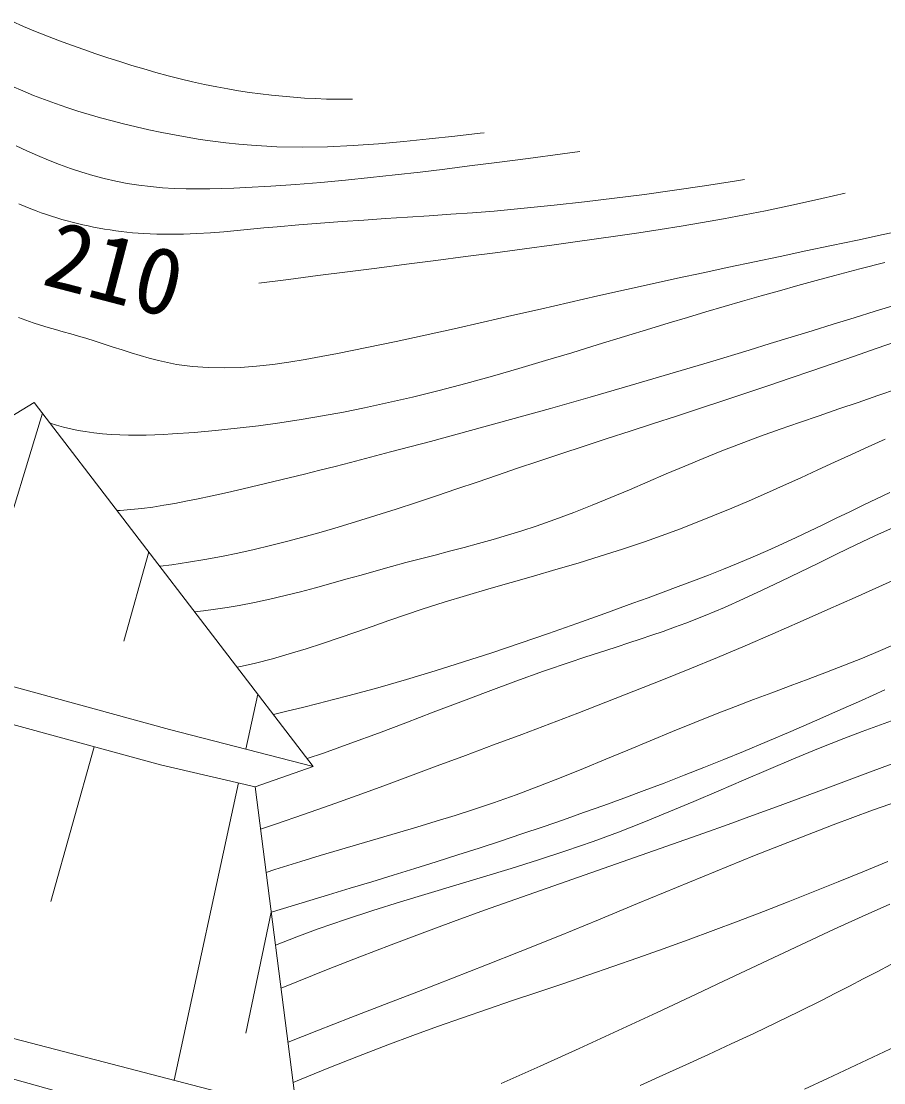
# Model space of a CAD drawing. Units: millimetres, scale not verified. Extents: x 40000 to 680000, y 20000 to 380000.
# Drawn here: x 122014 to 145625, y 279824 to 308872 of the extents above; entities that cross this region are included whole.
import ezdxf
from ezdxf.enums import TextEntityAlignment as Align

# ---------------------------------------------------------------- set-up
doc = ezdxf.new("R2010")
doc.units = ezdxf.units.MM
doc.header["$LTSCALE"] = 1000
doc.layers.add('M-BGD', color=7, linetype='Continuous', lineweight=13)
doc.styles.add('ＭＳ ゴシック', font='')
doc.styles.get('ＭＳ ゴシック').set_extended_font_data('MS Gothic')

msp = doc.modelspace()

# ---------------------------------------------------------------- linework, layer by layer
at = {"layer": 'M-BGD'}
for p, q in [((122081, 308730), (121760, 308872)), ((122406, 308594), (122081, 308730)), ((122733, 308463), (122406, 308594)), ((123062, 308337), (122733, 308463)), ((123394, 308215), (123062, 308337)), ((123726, 308097), (123394, 308215)), ((124060, 307982), (123726, 308097)), ((124386, 307873), (124060, 307982)), ((124714, 307767), (124386, 307873)), ((125042, 307665), (124714, 307767)), ((125372, 307566), (125042, 307665)), ((125702, 307472), (125372, 307566)), ((126033, 307382), (125702, 307472)), ((126366, 307297), (126033, 307382)), ((121760, 307099), (122054, 306968)), ((126700, 307217), (126366, 307297)), ((127035, 307143), (126700, 307217)), ((127371, 307075), (127035, 307143)), ((127668, 307020), (127371, 307075)), ((122054, 306968), (122351, 306844)), ((122351, 306844), (122652, 306727)), ((127965, 306969), (127668, 307020)), ((128263, 306924), (127965, 306969)), ((128562, 306883), (128263, 306924)), ((128862, 306848), (128562, 306883)), ((129162, 306817), (128862, 306848)), ((129463, 306791), (129162, 306817)), ((129764, 306770), (129463, 306791)), ((130065, 306754), (129764, 306770)), ((130367, 306743), (130065, 306754)), ((122652, 306727), (122955, 306617)), ((122955, 306617), (123260, 306512)), ((123260, 306512), (123568, 306413)), ((130686, 306736), (130367, 306743)), ((131005, 306735), (130686, 306736)), ((131083, 306736), (131005, 306735)), ((123568, 306413), (123878, 306319)), ((123878, 306319), (124189, 306231)), ((124189, 306231), (124502, 306146)), ((124502, 306146), (124816, 306066)), ((124816, 306066), (125163, 305982)), ((125163, 305982), (125511, 305902)), ((125511, 305902), (125860, 305828)), ((125860, 305828), (126210, 305759)), ((126210, 305759), (126560, 305696)), ((126560, 305696), (126911, 305639)), ((126911, 305639), (127263, 305588)), ((132489, 305579), (133185, 305650)), ((133185, 305650), (133881, 305728)), ((133881, 305728), (134577, 305810)), ((134577, 305810), (134683, 305822)), ((121876, 305462), (122169, 305326)), ((122169, 305326), (122464, 305196)), ((127263, 305588), (127615, 305544)), ((127615, 305544), (127968, 305506)), ((127968, 305506), (128321, 305476)), ((128321, 305476), (129013, 305439)), ((129013, 305439), (129707, 305428)), ((129707, 305428), (130402, 305439)), ((130402, 305439), (131097, 305470)), ((131097, 305470), (131793, 305518)), ((131793, 305518), (132489, 305579)), ((136830, 305240), (137306, 305303)), ((122464, 305196), (122762, 305071)), ((122762, 305071), (123063, 304954)), ((134961, 304998), (135895, 305118)), ((135895, 305118), (136830, 305240)), ((123063, 304954), (123366, 304844)), ((123366, 304844), (123672, 304743)), ((123672, 304743), (123979, 304650)), ((132252, 304667), (132930, 304745)), ((132930, 304745), (133607, 304827)), ((133607, 304827), (134284, 304912)), ((134284, 304912), (134961, 304998)), ((123979, 304650), (124289, 304567)), ((124289, 304567), (124601, 304495)), ((124601, 304495), (124915, 304434)), ((124915, 304434), (125235, 304384)), ((129530, 304405), (130213, 304460)), ((130213, 304460), (130893, 304523)), ((130893, 304523), (131573, 304592)), ((131573, 304592), (132252, 304667)), ((141539, 304494), (140718, 304369)), ((141816, 304538), (141539, 304494)), ((125235, 304384), (125556, 304345)), ((125556, 304345), (125879, 304316)), ((125879, 304316), (126203, 304297)), ((126203, 304297), (126528, 304286)), ((126528, 304286), (126854, 304282)), ((126854, 304282), (127181, 304284)), ((127181, 304284), (127508, 304291)), ((127508, 304291), (127834, 304303)), ((127834, 304303), (128161, 304318)), ((128161, 304318), (128847, 304357)), ((128847, 304357), (129530, 304405)), ((139897, 304249), (139075, 304135)), ((140718, 304369), (139897, 304249)), ((144569, 304166), (143925, 304017)), ((122188, 303778), (121952, 303879)), ((137429, 303929), (136605, 303837)), ((138252, 304028), (137429, 303929)), ((139075, 304135), (138252, 304028)), ((143925, 304017), (143157, 303847)), ((122426, 303684), (122188, 303778)), ((122564, 303633), (122426, 303684)), ((122704, 303584), (122564, 303633)), ((122844, 303537), (122704, 303584)), ((133770, 303588), (133177, 303548)), ((134363, 303632), (133770, 303588)), ((134956, 303679), (134363, 303632)), ((135781, 303753), (134956, 303679)), ((136605, 303837), (135781, 303753)), ((141813, 303573), (141237, 303466)), ((142389, 303686), (141813, 303573)), ((143157, 303847), (142389, 303686)), ((122985, 303493), (122844, 303537)), ((123127, 303451), (122985, 303493)), ((123269, 303411), (123127, 303451)), ((123412, 303373), (123269, 303411)), ((123556, 303337), (123412, 303373)), ((123700, 303304), (123556, 303337)), ((123844, 303272), (123700, 303304)), ((123995, 303241), (123844, 303272)), ((129613, 303301), (129019, 303249)), ((130208, 303348), (129613, 303301)), ((130802, 303391), (130208, 303348)), ((131396, 303431), (130802, 303391)), ((131990, 303470), (131396, 303431)), ((132584, 303509), (131990, 303470)), ((133177, 303548), (132584, 303509)), ((140081, 303267), (139502, 303174)), ((140659, 303364), (140081, 303267)), ((141237, 303466), (140659, 303364)), ((124146, 303212), (123995, 303241)), ((124298, 303185), (124146, 303212)), ((124450, 303161), (124298, 303185)), ((124602, 303139), (124450, 303161)), ((124754, 303119), (124602, 303139)), ((124907, 303101), (124754, 303119)), ((125059, 303086), (124907, 303101)), ((125212, 303073), (125059, 303086)), ((125365, 303062), (125212, 303073)), ((125730, 303046), (125365, 303062)), ((126095, 303042), (125730, 303046)), ((126460, 303048), (126095, 303042)), ((126825, 303063), (126460, 303048)), ((127191, 303085), (126825, 303063)), ((127556, 303113), (127191, 303085)), ((127922, 303145), (127556, 303113)), ((128287, 303179), (127922, 303145)), ((128653, 303214), (128287, 303179)), ((129019, 303249), (128653, 303214)), ((138341, 302999), (137761, 302916)), ((138922, 303085), (138341, 302999)), ((139502, 303174), (138922, 303085)), ((144901, 302883), (145605, 303032)), ((145605, 303032), (146582, 303240)), ((136598, 302754), (135791, 302645)), ((137180, 302834), (136598, 302754)), ((137761, 302916), (137180, 302834)), ((143494, 302586), (144198, 302734)), ((144198, 302734), (144901, 302883)), ((134175, 302430), (133367, 302324)), ((134983, 302536), (134175, 302430)), ((135791, 302645), (134983, 302536)), ((142087, 302290), (142790, 302438)), ((142790, 302438), (143494, 302586)), ((131751, 302116), (130943, 302014)), ((132559, 302220), (131751, 302116)), ((133367, 302324), (132559, 302220)), ((140683, 301991), (141385, 302141)), ((141385, 302141), (142087, 302290)), ((145654, 302270), (144967, 302094)), ((130135, 301911), (129326, 301809)), ((130943, 302014), (130135, 301911)), ((139282, 301687), (139982, 301840)), ((139982, 301840), (140683, 301991)), ((144282, 301913), (143776, 301777)), ((144967, 302094), (144282, 301913)), ((129326, 301809), (128518, 301707)), ((137798, 301355), (138584, 301532)), ((138584, 301532), (139282, 301687)), ((143272, 301639), (142768, 301498)), ((143776, 301777), (143272, 301639)), ((137012, 301176), (137798, 301355)), ((142265, 301355), (141762, 301211)), ((142768, 301498), (142265, 301355)), ((135442, 300815), (136228, 300996)), ((136228, 300996), (137012, 301176)), ((141259, 301064), (140757, 300917)), ((141762, 301211), (141259, 301064)), ((145390, 300934), (145964, 301111)), ((121944, 300762), (122142, 300688)), ((122142, 300688), (122343, 300620)), ((134655, 300636), (135442, 300815)), ((140256, 300767), (139754, 300616)), ((140757, 300917), (140256, 300767)), ((144242, 300580), (144816, 300757)), ((144816, 300757), (145390, 300934)), ((122343, 300620), (122546, 300555)), ((122546, 300555), (122751, 300493)), ((122751, 300493), (122957, 300433)), ((122957, 300433), (123164, 300374)), ((123164, 300374), (123371, 300316)), ((133074, 300283), (133866, 300458)), ((133866, 300458), (134655, 300636)), ((139253, 300464), (138531, 300244)), ((139754, 300616), (139253, 300464)), ((143093, 300226), (143667, 300403)), ((143667, 300403), (144242, 300580)), ((123371, 300316), (123579, 300256)), ((123579, 300256), (123786, 300195)), ((123786, 300195), (124035, 300118)), ((124035, 300118), (124283, 300038)), ((131477, 299944), (132278, 300111)), ((132278, 300111), (133074, 300283)), ((138531, 300244), (137808, 300023)), ((142519, 300050), (143093, 300226)), ((145413, 299914), (146000, 300118)), ((124283, 300038), (124531, 299957)), ((124531, 299957), (124778, 299877)), ((124778, 299877), (125026, 299799)), ((125026, 299799), (125273, 299723)), ((130229, 299697), (130670, 299782)), ((130670, 299782), (131477, 299944)), ((137086, 299802), (136362, 299584)), ((137808, 300023), (137086, 299802)), ((140857, 299547), (141944, 299875)), ((141944, 299875), (142519, 300050)), ((144826, 299710), (145413, 299914)), ((125273, 299723), (125521, 299653)), ((125521, 299653), (125769, 299588)), ((125769, 299588), (126019, 299531)), ((126019, 299531), (126269, 299483)), ((128898, 299481), (129342, 299544)), ((129342, 299544), (129786, 299616)), ((129786, 299616), (130229, 299697)), ((136362, 299584), (135638, 299371)), ((139769, 299223), (140857, 299547)), ((143653, 299304), (144240, 299507)), ((144240, 299507), (144826, 299710)), ((126269, 299483), (126700, 299423)), ((126700, 299423), (127135, 299392)), ((127135, 299392), (127573, 299384)), ((127573, 299384), (128013, 299399)), ((128013, 299399), (128455, 299432)), ((128455, 299432), (128898, 299481)), ((135638, 299371), (134913, 299163)), ((138680, 298904), (139769, 299223)), ((143066, 299102), (143653, 299304)), ((134185, 298962), (133456, 298769)), ((134913, 299163), (134185, 298962)), ((142478, 298903), (143066, 299102)), ((133456, 298769), (132724, 298587)), ((137590, 298589), (138680, 298904)), ((141215, 298482), (141847, 298691)), ((141847, 298691), (142478, 298903)), ((144927, 298443), (145463, 298628)), ((145463, 298628), (145997, 298814)), ((113811, 293201), (122373, 298441)), ((122373, 298441), (130005, 288482)), ((131990, 298417), (131414, 298293)), ((132724, 298587), (131990, 298417)), ((136498, 298279), (137590, 298589)), ((140583, 298275), (141215, 298482)), ((144391, 298261), (144927, 298443)), ((122600, 298146), (120428, 291044)), ((130257, 298070), (129676, 297972)), ((130837, 298177), (130257, 298070)), ((131414, 298293), (130837, 298177)), ((135405, 297973), (136498, 298279)), ((139318, 297863), (139951, 298069)), ((139951, 298069), (140583, 298275)), ((143320, 297894), (143855, 298078)), ((143855, 298078), (144391, 298261)), ((122980, 297821), (122808, 297874)), ((123175, 297767), (122980, 297821)), ((123372, 297719), (123175, 297767)), ((128508, 297803), (127922, 297732)), ((129093, 297883), (128508, 297803)), ((129676, 297972), (129093, 297883)), ((134311, 297672), (135405, 297973)), ((138685, 297658), (139318, 297863)), ((142786, 297707), (143320, 297894)), ((123570, 297677), (123372, 297719)), ((123769, 297641), (123570, 297677)), ((124004, 297607), (123769, 297641)), ((124241, 297581), (124004, 297607)), ((124479, 297562), (124241, 297581)), ((124717, 297551), (124479, 297562)), ((124955, 297545), (124717, 297551)), ((125195, 297544), (124955, 297545)), ((125434, 297548), (125195, 297544)), ((125674, 297556), (125434, 297548)), ((125913, 297567), (125674, 297556)), ((126153, 297580), (125913, 297567)), ((126744, 297621), (126153, 297580)), ((127334, 297671), (126744, 297621)), ((127922, 297732), (127334, 297671)), ((133217, 297376), (134311, 297672)), ((138052, 297452), (138685, 297658)), ((141722, 297318), (142253, 297515)), ((142253, 297515), (142786, 297707)), ((132122, 297085), (133217, 297376)), ((136787, 297037), (137420, 297245)), ((137420, 297245), (138052, 297452)), ((141194, 297114), (141722, 297318)), ((144740, 297014), (145199, 297225)), ((145199, 297225), (145660, 297435)), ((131027, 296799), (132122, 297085)), ((136156, 296826), (136787, 297037)), ((140177, 296698), (140685, 296909)), ((140685, 296909), (141194, 297114)), ((144280, 296803), (144740, 297014)), ((130190, 296584), (130608, 296691)), ((130608, 296691), (131027, 296799)), ((135048, 296451), (135602, 296640)), ((135602, 296640), (136156, 296826)), ((139671, 296483), (140177, 296698)), ((143352, 296378), (143820, 296592)), ((143820, 296592), (144280, 296803)), ((128931, 296273), (129351, 296375)), ((129351, 296375), (129771, 296479)), ((129771, 296479), (130190, 296584)), ((134494, 296263), (135048, 296451)), ((139166, 296266), (139671, 296483)), ((142882, 296166), (143352, 296378)), ((127665, 295979), (128088, 296075)), ((128088, 296075), (128510, 296173)), ((128510, 296173), (128931, 296273)), ((133386, 295888), (133940, 296075)), ((133940, 296075), (134494, 296263)), ((138154, 295837), (138661, 296051)), ((138661, 296051), (139166, 296266)), ((142412, 295957), (142882, 296166)), ((126218, 295679), (126516, 295737)), ((126516, 295737), (126814, 295797)), ((126814, 295797), (127240, 295887)), ((127240, 295887), (127665, 295979)), ((132831, 295703), (133386, 295888)), ((137647, 295629), (138154, 295837)), ((141467, 295550), (141940, 295752)), ((141940, 295752), (142412, 295957)), ((145424, 295805), (145057, 295629)), ((145792, 295978), (145424, 295805)), ((124641, 295482), (124719, 295485)), ((124719, 295485), (125019, 295507)), ((125019, 295507), (125320, 295539)), ((125320, 295539), (125620, 295579)), ((125620, 295579), (125919, 295626)), ((125919, 295626), (126218, 295679)), ((131718, 295343), (132275, 295522)), ((132275, 295522), (132831, 295703)), ((136623, 295236), (137137, 295428)), ((137137, 295428), (137647, 295629)), ((140992, 295353), (141467, 295550)), ((144691, 295450), (144325, 295271)), ((145057, 295629), (144691, 295450)), ((130601, 295002), (131160, 295170)), ((131160, 295170), (131718, 295343)), ((136106, 295055), (136623, 295236)), ((140037, 294976), (140515, 295161)), ((140515, 295161), (140992, 295353)), ((144325, 295271), (143959, 295092)), ((129721, 294752), (130161, 294875)), ((130161, 294875), (130601, 295002)), ((135324, 294808), (135716, 294928)), ((135716, 294928), (136106, 295055)), ((139555, 294797), (140037, 294976)), ((143593, 294915), (143225, 294741)), ((143959, 295092), (143593, 294915)), ((145380, 294788), (145887, 295021)), ((128835, 294522), (129278, 294634)), ((129278, 294634), (129721, 294752)), ((134138, 294474), (134535, 294582)), ((134535, 294582), (134930, 294693)), ((134930, 294693), (135324, 294808)), ((138470, 294423), (139072, 294625)), ((139072, 294625), (139555, 294797)), ((142856, 294570), (142454, 294390)), ((143225, 294741), (142856, 294570)), ((144864, 294544), (145380, 294788)), ((125508, 294351), (124823, 291906)), ((127493, 294225), (127942, 294316)), ((127942, 294316), (128390, 294416)), ((128390, 294416), (128835, 294522)), ((132943, 294161), (133342, 294265)), ((133342, 294265), (133740, 294369)), ((133740, 294369), (134138, 294474)), ((137865, 294230), (138470, 294423)), ((142454, 294390), (142049, 294215)), ((143838, 294046), (144350, 294296)), ((144350, 294296), (144864, 294544)), ((125814, 293962), (126133, 294001)), ((126133, 294001), (126589, 294067)), ((126589, 294067), (127042, 294141)), ((127042, 294141), (127493, 294225)), ((132147, 293949), (132545, 294056)), ((132545, 294056), (132943, 294161)), ((136647, 293866), (137257, 294046)), ((137257, 294046), (137865, 294230)), ((141643, 294045), (141234, 293880)), ((142049, 294215), (141643, 294045)), ((143325, 293796), (143838, 294046)), ((125807, 293961), (125814, 293962)), ((130901, 293600), (131316, 293717)), ((131316, 293717), (131731, 293834)), ((131731, 293834), (132147, 293949)), ((135424, 293515), (136036, 293690)), ((136036, 293690), (136647, 293866)), ((140824, 293718), (140413, 293559)), ((141234, 293880), (140824, 293718)), ((142812, 293547), (143325, 293796)), ((146344, 293776), (145594, 293440)), ((130071, 293369), (130486, 293483)), ((130486, 293483), (130901, 293600)), ((134812, 293338), (135424, 293515)), ((140001, 293402), (139587, 293248)), ((140413, 293559), (140001, 293402)), ((142298, 293303), (142812, 293547)), ((145594, 293440), (144843, 293104)), ((128820, 293056), (129238, 293154)), ((129238, 293154), (129655, 293259)), ((129655, 293259), (130071, 293369)), ((133593, 292973), (134202, 293158)), ((134202, 293158), (134812, 293338)), ((139587, 293248), (139173, 293096)), ((141781, 293064), (142298, 293303)), ((144843, 293104), (144091, 292770)), ((127328, 292781), (127654, 292830)), ((127654, 292830), (127980, 292885)), ((127980, 292885), (128401, 292965)), ((128401, 292965), (128820, 293056)), ((132986, 292779), (133593, 292973)), ((138759, 292944), (137990, 292666)), ((139173, 293096), (138759, 292944)), ((140737, 292612), (141261, 292833)), ((141261, 292833), (141781, 293064)), ((126765, 292710), (127000, 292738)), ((127000, 292738), (127328, 292781)), ((132078, 292470), (132531, 292627)), ((132531, 292627), (132986, 292779)), ((137990, 292666), (137219, 292390)), ((140209, 292403), (140737, 292612)), ((144091, 292770), (143339, 292438)), ((131172, 292154), (131625, 292312)), ((131625, 292312), (132078, 292470)), ((137219, 292390), (136448, 292118)), ((139588, 292176), (139899, 292287)), ((139899, 292287), (140209, 292403)), ((143339, 292438), (142585, 292109)), ((130265, 291845), (130719, 291998)), ((130719, 291998), (131172, 292154)), ((136448, 292118), (135674, 291852)), ((138647, 291859), (138961, 291962)), ((138961, 291962), (139275, 292068)), ((139275, 292068), (139588, 292176)), ((142585, 292109), (141830, 291783)), ((129353, 291558), (129810, 291698)), ((129810, 291698), (130265, 291845)), ((135674, 291852), (134899, 291592)), ((137700, 291553), (138016, 291655)), ((138016, 291655), (138331, 291757)), ((138331, 291757), (138647, 291859)), ((141830, 291783), (141073, 291463)), ((145042, 291445), (145532, 291648)), ((145532, 291648), (146019, 291859)), ((128431, 291308), (128893, 291427)), ((128893, 291427), (129353, 291558)), ((134899, 291592), (134122, 291339)), ((137070, 291346), (137385, 291450)), ((137385, 291450), (137700, 291553)), ((141073, 291463), (140313, 291149)), ((144549, 291248), (145042, 291445)), ((127927, 291194), (128062, 291222)), ((128062, 291222), (128431, 291308)), ((133343, 291094), (132561, 290858)), ((134122, 291339), (133343, 291094)), ((135551, 290813), (136309, 291085)), ((136309, 291085), (137070, 291346)), ((140313, 291149), (139551, 290840)), ((144054, 291056), (144549, 291248)), ((120561, 291000), (126072, 289490)), ((132561, 290858), (131776, 290632)), ((134796, 290534), (135551, 290813)), ((139551, 290840), (138786, 290536)), ((143059, 290681), (143557, 290867)), ((143557, 290867), (144054, 291056)), ((131776, 290632), (130988, 290417)), ((134044, 290249), (134796, 290534)), ((138786, 290536), (138020, 290236)), ((142061, 290309), (142560, 290495)), ((142560, 290495), (143059, 290681)), ((145012, 290287), (145652, 290578)), ((128165, 288954), (128491, 290457)), ((130139, 290199), (129713, 290093)), ((130564, 290307), (130139, 290199)), ((130988, 290417), (130564, 290307)), ((133292, 289963), (134044, 290249)), ((138020, 290236), (137253, 289940)), ((141564, 290121), (142061, 290309)), ((144371, 290000), (145012, 290287)), ((120274, 290042), (125830, 288520)), ((129288, 289988), (128920, 289898)), ((129713, 290093), (129288, 289988)), ((132541, 289676), (133292, 289963)), ((137253, 289940), (136484, 289647)), ((140454, 289685), (141067, 289929)), ((141067, 289929), (141564, 290121)), ((143728, 289716), (144371, 290000)), ((131790, 289393), (132541, 289676)), ((136484, 289647), (135714, 289356)), ((139842, 289436), (140454, 289685)), ((143084, 289436), (143728, 289716)), ((145535, 289620), (145031, 289434)), ((146040, 289802), (145535, 289620)), ((126072, 289490), (130005, 288482)), ((131037, 289116), (131790, 289393)), ((135714, 289356), (134943, 289067)), ((139232, 289183), (139842, 289436)), ((142437, 289161), (143084, 289436)), ((145031, 289434), (144529, 289243)), ((130284, 288847), (131037, 289116)), ((134943, 289067), (134172, 288779)), ((138623, 288929), (139232, 289183)), ((141789, 288891), (142437, 289161)), ((144529, 289243), (143840, 288971)), ((124013, 289018), (122826, 284786)), ((129841, 288696), (130284, 288847)), ((134172, 288779), (133401, 288492)), ((138013, 288675), (138623, 288929)), ((141246, 288670), (141789, 288891)), ((143840, 288971), (143154, 288689)), ((125830, 288520), (128416, 287922)), ((128416, 287922), (130005, 288482)), ((133401, 288492), (132670, 288220)), ((137404, 288424), (138013, 288675)), ((140157, 288237), (140702, 288452)), ((140702, 288452), (141246, 288670)), ((143154, 288689), (142470, 288400)), ((145338, 288359), (145998, 288608)), ((132670, 288220), (131940, 287950)), ((136179, 287937), (136792, 288177)), ((136792, 288177), (137404, 288424)), ((139610, 288026), (140157, 288237)), ((142470, 288400), (141788, 288108)), ((144677, 288111), (145338, 288359)), ((126197, 279894), (127964, 288027)), ((129564, 279020), (128416, 287922)), ((131940, 287950), (131208, 287682)), ((135562, 287706), (136179, 287937)), ((139062, 287819), (139610, 288026)), ((141788, 288108), (141106, 287815)), ((144016, 287864), (144677, 288111)), ((131208, 287682), (130475, 287419)), ((134943, 287485), (135562, 287706)), ((137961, 287414), (138512, 287615)), ((138512, 287615), (139062, 287819)), ((141106, 287815), (140424, 287523)), ((142692, 287375), (143354, 287619)), ((143354, 287619), (144016, 287864)), ((146406, 287664), (145318, 287281)), ((130475, 287419), (129740, 287161)), ((133897, 287140), (134421, 287309)), ((134421, 287309), (134943, 287485)), ((137409, 287216), (137961, 287414)), ((140424, 287523), (139740, 287235)), ((142029, 287133), (142692, 287375)), ((129740, 287161), (129003, 286910)), ((133371, 286978), (133897, 287140)), ((136302, 286831), (136856, 287022)), ((136856, 287022), (137409, 287216)), ((139740, 287235), (139054, 286955)), ((141365, 286893), (142029, 287133)), ((145318, 287281), (144237, 286880)), ((129003, 286910), (128565, 286767)), ((132314, 286664), (132843, 286820)), ((132843, 286820), (133371, 286978)), ((135718, 286633), (136302, 286831)), ((139054, 286955), (138364, 286684)), ((140701, 286655), (141365, 286893)), ((144237, 286880), (143160, 286466)), ((131255, 286357), (131785, 286511)), ((131785, 286511), (132314, 286664)), ((134547, 286247), (135133, 286439)), ((135133, 286439), (135718, 286633)), ((137670, 286426), (136925, 286166)), ((138364, 286684), (137670, 286426)), ((139844, 286351), (140701, 286655)), ((143160, 286466), (142087, 286041)), ((130195, 286044), (130725, 286202)), ((130725, 286202), (131255, 286357)), ((133961, 286058), (134547, 286247)), ((136925, 286166), (136175, 285920)), ((138987, 286050), (139844, 286351)), ((128959, 285656), (129667, 285882)), ((129667, 285882), (130195, 286044)), ((132785, 285687), (133373, 285872)), ((133373, 285872), (133961, 286058)), ((136175, 285920), (135422, 285684)), ((138129, 285750), (138987, 286050)), ((142087, 286041), (141017, 285607)), ((145053, 285596), (145732, 285876)), ((128719, 285577), (128959, 285656)), ((132196, 285505), (132785, 285687)), ((135422, 285684), (134666, 285455)), ((137271, 285450), (138129, 285750)), ((141017, 285607), (139950, 285168)), ((144373, 285320), (145053, 285596)), ((131018, 285145), (131607, 285324)), ((131607, 285324), (132196, 285505)), ((134666, 285455), (133909, 285229)), ((136413, 285150), (137271, 285450)), ((143693, 285046), (144373, 285320)), ((129915, 284812), (130428, 284966)), ((130428, 284966), (131018, 285145)), ((133151, 285004), (132395, 284775)), ((133909, 285229), (133151, 285004)), ((135556, 284848), (136413, 285150)), ((139950, 285168), (138883, 284726)), ((143011, 284776), (143693, 285046)), ((129401, 284657), (129915, 284812)), ((132395, 284775), (131641, 284540)), ((134700, 284543), (135556, 284848)), ((138883, 284726), (137815, 284285)), ((142328, 284510), (143011, 284776)), ((145030, 284372), (145792, 284715)), ((128858, 284495), (128167, 281178)), ((128858, 284491), (128888, 284500)), ((128888, 284500), (129401, 284657)), ((131641, 284540), (130891, 284294)), ((133846, 284235), (134700, 284543)), ((141643, 284247), (142328, 284510)), ((130891, 284294), (130146, 284035)), ((132993, 283921), (133846, 284235)), ((137815, 284285), (136747, 283846)), ((140958, 283989), (141643, 284247)), ((144270, 284024), (145030, 284372)), ((129558, 283818), (128974, 283592)), ((130146, 284035), (129558, 283818)), ((132143, 283602), (132993, 283921)), ((136747, 283846), (135676, 283414)), ((140271, 283735), (140958, 283989)), ((143512, 283672), (144270, 284024)), ((131280, 283270), (132143, 283602)), ((139582, 283485), (140271, 283735)), ((142755, 283317), (143512, 283672)), ((130418, 282931), (131280, 283270)), ((135676, 283414), (134749, 283047)), ((138208, 283002), (138891, 283239)), ((138891, 283239), (139582, 283485)), ((141998, 282961), (142755, 283317)), ((134749, 283047), (133821, 282685)), ((137523, 282767), (138208, 283002)), ((141242, 282604), (141998, 282961)), ((145820, 283059), (145441, 282862)), ((129559, 282587), (130418, 282931)), ((133821, 282685), (132892, 282325)), ((136837, 282535), (137523, 282767)), ((145062, 282665), (144683, 282468)), ((145441, 282862), (145062, 282665)), ((129127, 282410), (129559, 282587)), ((136151, 282304), (136837, 282535)), ((140486, 282248), (141242, 282604)), ((144683, 282468), (144304, 282272)), ((132892, 282325), (131962, 281967)), ((134779, 281839), (135465, 282072)), ((135465, 282072), (136151, 282304)), ((139422, 281749), (140486, 282248)), ((143923, 282078), (143309, 281772)), ((144304, 282272), (143923, 282078)), ((117861, 282056), (129564, 279020)), ((131962, 281967), (131033, 281608)), ((134095, 281603), (134779, 281839)), ((143309, 281772), (142692, 281472)), ((131033, 281608), (130105, 281246)), ((133412, 281362), (134095, 281603)), ((138358, 281255), (139422, 281749)), ((130105, 281246), (129317, 280934)), ((132730, 281116), (133412, 281362)), ((137291, 280765), (138358, 281255)), ((142692, 281472), (142072, 281176)), ((117569, 281100), (128364, 278100)), ((132051, 280863), (132730, 281116)), ((142072, 281176), (141451, 280885)), ((131243, 280551), (132051, 280863)), ((136222, 280280), (137291, 280765)), ((141451, 280885), (140828, 280597)), ((145323, 280522), (145944, 280814)), ((130438, 280229), (131243, 280551)), ((140828, 280597), (140203, 280312)), ((144702, 280230), (145323, 280522)), ((129635, 279900), (130438, 280229)), ((135150, 279801), (136222, 280280)), ((139578, 280029), (138952, 279747)), ((140203, 280312), (139578, 280029)), ((144080, 279939), (144702, 280230)), ((129460, 279827), (129635, 279900)), ((143457, 279650), (144080, 279939))]:
    msp.add_line(p, q, dxfattribs=at)

# ---------------------------------------------------------------- texts
at = {"layer": 'M-BGD', "style": 'ＭＳ ゴシック'}
msp.add_text('210', height=1833, rotation=345.346, dxfattribs=at).set_placement((122395, 301150), align=Align.BOTTOM_LEFT)

doc.saveas('drawing.dxf')
